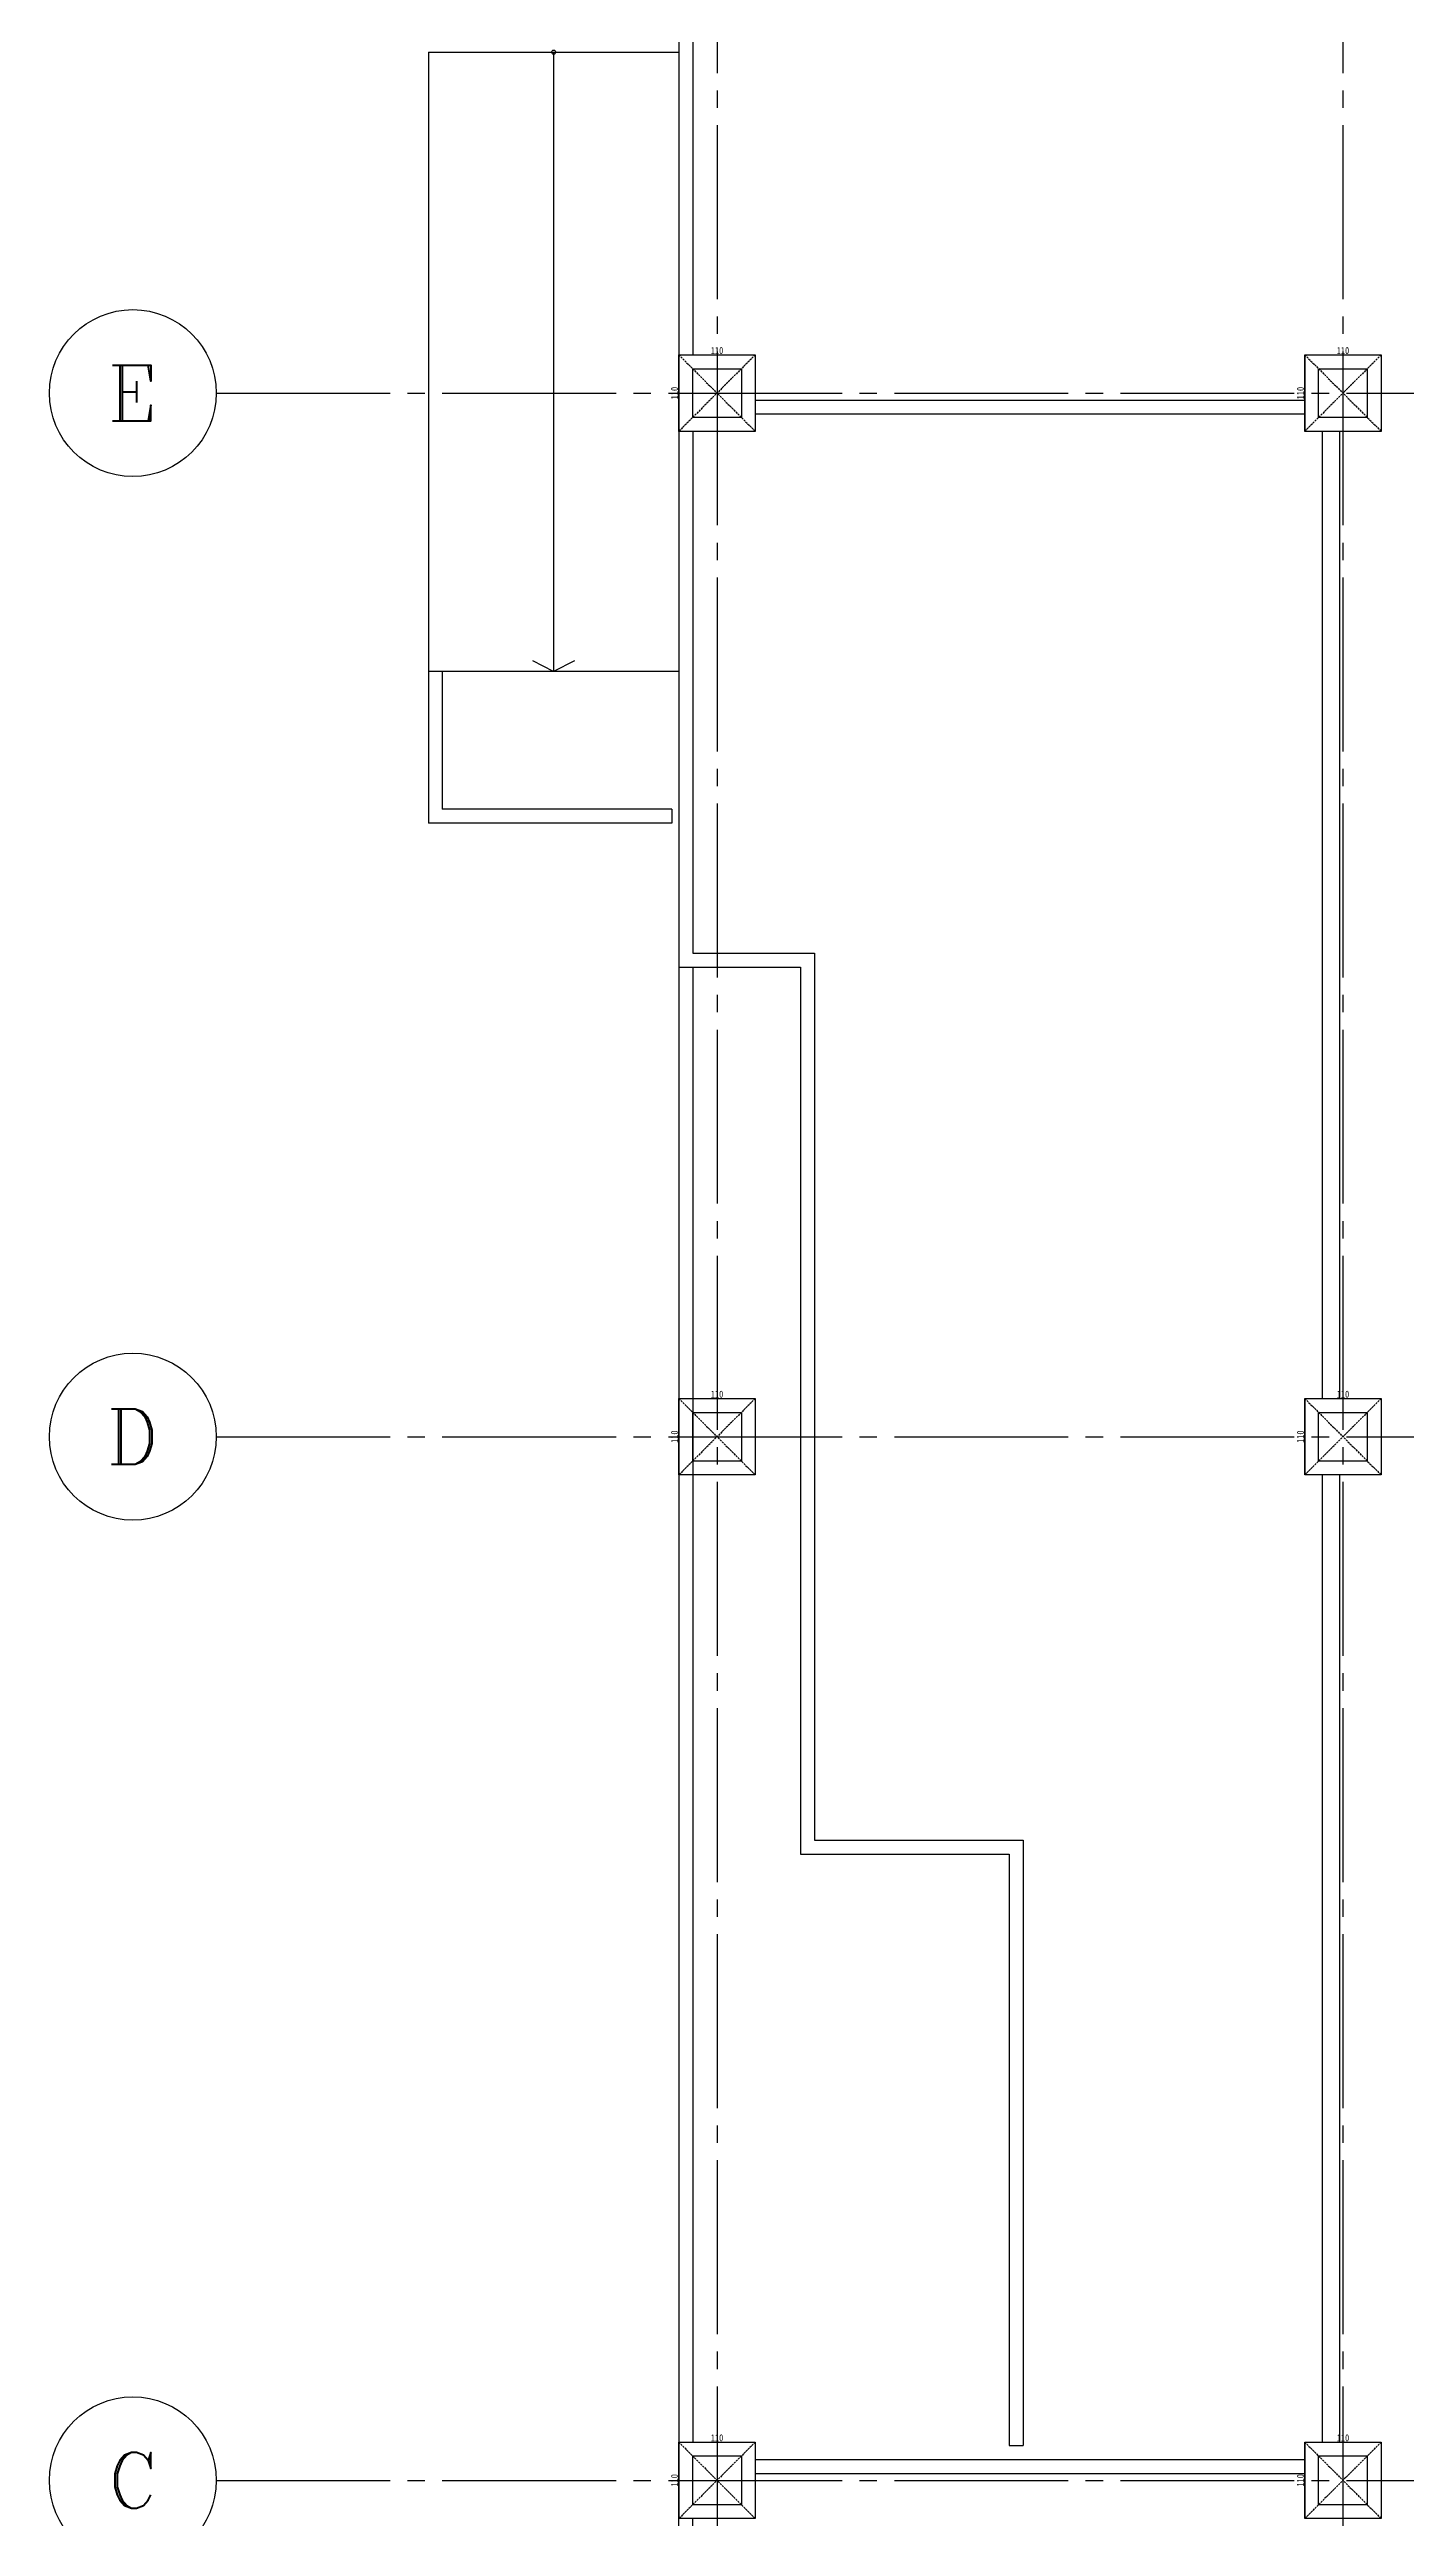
# Model space of a CAD drawing. Header units: millimetres. Extents: x -960 to 39633, y -720 to 12125.
# Drawn here: x -960 to 992, y 2945 to 6494 of the extents above; entities that cross this region are included whole.
import ezdxf
from ezdxf.enums import TextEntityAlignment as Align

# ---------------------------------------------------------------- set-up
doc = ezdxf.new("R2010")
doc.units = ezdxf.units.MM
doc.header["$LTSCALE"] = 100
doc.linetypes.add('X-S-FAB-L05$0$COL-CEN-LIN', pattern=[3.25, 2.5, -0.25, 0.25, -0.25])
doc.linetypes.add('X-S-FAB-L05$0$HIDDEN', pattern=[0.4, 0.3, -0.1])
for name, color, linetype in [('0-xref', 7, 'Continuous'), ('X-S-FAB-L05$0$0-arr', 8, 'Continuous'), ('X-S-FAB-L05$0$0-MC', 8, 'Continuous'), ('X-S-FAB-L05$0$0-NC', 8, 'Continuous'), ('X-S-FAB-L05$0$12', 8, 'Continuous'), ('X-S-FAB-L05$0$BEAM', 8, 'Continuous'), ('X-S-FAB-L05$0$BLOCK', 8, 'Continuous'), ('X-S-FAB-L05$0$CCL', 8, 'X-S-FAB-L05$0$COL-CEN-LIN'), ('X-S-FAB-L05$0$COL', 8, 'Continuous'), ('X-S-FAB-L05$0$COL-S', 8, 'Continuous'), ('X-S-FAB-L05$0$CURB', 8, 'Continuous'), ('X-S-FAB-L05$0$ST', 8, 'Continuous'), ('X-S-FAB-L05$0$WALL-RC', 8, 'Continuous')]:
    doc.layers.add(name, color=color, linetype=linetype)
doc.layers.add('X-S-FAB-L05$0$A-BLOCK', color=8, linetype='Continuous', plot=False)
doc.styles.add('X-S-FAB-L05$0$COL-NUM', font='romanc')
doc.styles.add('X-S-FAB-L05$0$DIM', font='', dxfattribs={"width": 0.8})
doc.styles.get('X-S-FAB-L05$0$DIM').set_extended_font_data('MingLiU')
doc.dimstyles.new('X-S-FAB-L05$0$JJP_005_defpoint', dxfattribs={"dimtxt": 20, "dimasz": 0.5, "dimexe": 0.5, "dimexo": 0.5, "dimgap": 0.5, "dimtad": 1, "dimdsep": 46, "dimtxsty": 'X-S-FAB-L05$0$DIM', "dimblk": 'X-S-FAB-L05$0$_None', "dimcen": 10, "dimclrd": 256, "dimclre": 256, "dimclrt": 256, "dimadec": 0, "dimazin": 0, "dimtfac": 1, "dimtix": 1, "dimtmove": 2, "dimatfit": 3, "dimldrblk": 'X-S-FAB-L05$0$_None', "dimfxl": 0.5, "dimtolj": 1, "dimtzin": 0, "dimarcsym": 0})

# ---------------------------------------------------------------- blocks, each defined once
blk = doc.blocks.new('X-S-FAB-L05$0$cn-y')
at = {"layer": 'X-S-FAB-L05$0$0-MC'}
blk.add_circle((-50, 0), 50, dxfattribs=at)
at = {"layer": 'X-S-FAB-L05$0$0-NC', "style": 'X-S-FAB-L05$0$COL-NUM'}
blk.add_attdef('GRID-Y', text='', height=50, dxfattribs=at).set_placement((-50, 0), align=Align.MIDDLE_CENTER)
blk = doc.blocks.new('*D173')
at = {"layer": 'DefPoints', "lineweight": -2, "transparency": 16777216}
blk.add_line((0, 0), (110, 0), dxfattribs=at)
at = {"layer": 'DefPoints', "color": 0, "transparency": 16777216}
for p in [(0, 0), (110, 0), (110, 0)]:
    blk.add_point(p, dxfattribs=at)
at = {"layer": 'DefPoints', "transparency": 16777216, "insert": (55, 6.1), "char_height": 10, "attachment_point": 5, "style": 'X-S-FAB-L05$0$DIM'}
blk.add_mtext('\\A1;110', dxfattribs=at)
blk = doc.blocks.new('X-S-FAB-L05$0$_None')
blk = doc.blocks.new('*D174')
at = {"layer": 'DefPoints', "lineweight": -2, "transparency": 16777216}
blk.add_line((0, 0), (0, -110), dxfattribs=at)
at = {"layer": 'DefPoints', "color": 0, "transparency": 16777216}
for p in [(0, 0), (0, -110), (0, -110)]:
    blk.add_point(p, dxfattribs=at)
at = {"layer": 'DefPoints', "transparency": 16777216, "insert": (-6.1, -55), "char_height": 10, "attachment_point": 5, "rotation": 90, "style": 'X-S-FAB-L05$0$DIM'}
blk.add_mtext('\\A1;110', dxfattribs=at)
blk = doc.blocks.new('*U58')
at = {"layer": 'DefPoints', "linetype": 'X-S-FAB-L05$0$HIDDEN', "ltscale": 0.1}
for p, q in [((110, 0), (0, -110)), ((0, 0), (110, -110))]:
    blk.add_line(p, q, dxfattribs=at)
at = {"layer": 'X-S-FAB-L05$0$COL', "ltscale": 0.1}
blk.add_lwpolyline([(0, 0), (110, 0), (110, -110), (0, -110)], close=True, dxfattribs=at)
at = {"layer": 'DefPoints'}
dim = blk.add_linear_dim(base=(0, -110), p1=(0, 0), p2=(0, -110), angle=90, dimstyle='X-S-FAB-L05$0$JJP_005_defpoint', override={"dimtxt": 10}, dxfattribs=at)
dim.commit()
dim.dimension.update_dxf_attribs({"geometry": '*D174', "text_midpoint": (-6.067, -55)})
dim = blk.add_linear_dim(base=(110, 0), p1=(0, 0), p2=(110, 0), dimstyle='X-S-FAB-L05$0$JJP_005_defpoint', override={"dimtxt": 10}, dxfattribs=at)
dim.commit()
dim.dimension.update_dxf_attribs({"geometry": '*D173', "text_midpoint": (55, 6.067)})
blk = doc.blocks.new('X-S-FAB-L05$0$FAB2-L05')
at = {"layer": 'X-S-FAB-L05$0$CCL'}
for p, q in [((-26160, 11005), (-26160, 0)), ((-25260, 11005), (-25260, 0)), ((-26880, 6720), (1210, 6720)), ((-26880, 5220), (1210, 5220)), ((-26880, 3720), (1210, 3720))]:
    blk.add_line(p, q, dxfattribs=at)
at = {"layer": 'X-S-FAB-L05$0$COL-S'}
for points in [[(-26195, 6755), (-26125, 6755), (-26125, 6685), (-26195, 6685)], [(-25295, 6755), (-25225, 6755), (-25225, 6685), (-25295, 6685)], [(-26195, 5255), (-26125, 5255), (-26125, 5185), (-26195, 5185)], [(-25295, 5255), (-25225, 5255), (-25225, 5185), (-25295, 5185)], [(-26195, 3755), (-26125, 3755), (-26125, 3685), (-26195, 3685)], [(-25295, 3755), (-25225, 3755), (-25225, 3685), (-25295, 3685)]]:
    blk.add_lwpolyline(points, close=True, dxfattribs=at)
at = {"layer": 'X-S-FAB-L05$0$A-BLOCK'}
ref = blk.add_blockref('X-S-FAB-L05$0$cn-y', (-26880, 6720), dxfattribs=dict(at, xscale=2.399999999999997, yscale=2.399999999999997, zscale=2.399999999999997))
ref.add_attrib('GRID-Y', 'E', dxfattribs={"layer": 'X-S-FAB-L05$0$0-NC', "height": 80, "style": 'X-S-FAB-L05$0$COL-NUM'}).set_placement((-27000, 6720), align=Align.MIDDLE_CENTER)
ref = blk.add_blockref('X-S-FAB-L05$0$cn-y', (-26880, 5220), dxfattribs=dict(at, xscale=2.399999999999997, yscale=2.399999999999997, zscale=2.399999999999997))
ref.add_attrib('GRID-Y', 'D', dxfattribs={"layer": 'X-S-FAB-L05$0$0-NC', "height": 80, "style": 'X-S-FAB-L05$0$COL-NUM'}).set_placement((-27000, 5220), align=Align.MIDDLE_CENTER)
ref = blk.add_blockref('X-S-FAB-L05$0$cn-y', (-26880, 3720), dxfattribs=dict(at, xscale=2.399999999999997, yscale=2.399999999999997, zscale=2.399999999999997))
ref.add_attrib('GRID-Y', 'C', dxfattribs={"layer": 'X-S-FAB-L05$0$0-NC', "height": 80, "style": 'X-S-FAB-L05$0$COL-NUM'}).set_placement((-27000, 3720), align=Align.MIDDLE_CENTER)
at = {"layer": 'X-S-FAB-L05$0$BEAM'}
for p in [(-26215, 6775), (-25315, 6775), (-26215, 5275), (-25315, 5275), (-26215, 3775), (-25315, 3775)]:
    blk.add_blockref('*U58', p, dxfattribs=at)
blk = doc.blocks.new('X-S-FAB-L05')
at = {"layer": 'X-S-FAB-L05$0$0-arr', "color": 4}
blk.add_lwpolyline([(-205, 5615), (-235, 5600), (-265, 5615)], dxfattribs=at)
blk.add_circle((-235, 6490), 3, dxfattribs=at)
at = {"layer": 'X-S-FAB-L05$0$12'}
blk.add_lwpolyline([(-235, 6490), (-235, 5600)], dxfattribs=at)
at = {"layer": 'X-S-FAB-L05$0$COL-S'}
for points in [[(-35, 6035), (35, 6035), (35, 5965), (-35, 5965)], [(865, 6035), (935, 6035), (935, 5965), (865, 5965)], [(-35, 4535), (35, 4535), (35, 4465), (-35, 4465)], [(865, 4535), (935, 4535), (935, 4465), (865, 4465)], [(-35, 3035), (35, 3035), (35, 2965), (-35, 2965)], [(865, 3035), (935, 3035), (935, 2965), (865, 2965)]]:
    blk.add_lwpolyline(points, close=True, dxfattribs=at)
at = {"layer": 'X-S-FAB-L05$0$CURB'}
for p, q in [((-415, 5600), (-415, 5382)), ((-395, 5600), (-415, 5600)), ((-395, 5600), (-395, 5402)), ((-65, 5402), (-395, 5402)), ((-65, 5402), (-65, 5382)), ((-65, 5382), (-415, 5382)), ((-55, 5175), (-55, 3055)), ((-35, 5175), (-35, 3055))]:
    blk.add_line(p, q, dxfattribs=at)
at = {"layer": 'X-S-FAB-L05$0$ST'}
for p, q in [((-415, 6490), (-415, 5600)), ((-415, 6490), (-55, 6490)), ((-55, 5600), (-395, 5600))]:
    blk.add_line(p, q, dxfattribs=at)
at = {"layer": 'X-S-FAB-L05$0$WALL-RC'}
for p, q in [((-55, 7445), (-55, 6055)), ((-35, 7445), (-35, 6055)), ((55, 5990), (845, 5990)), ((55, 5970), (845, 5970)), ((-55, 5945), (-55, 5175)), ((-35, 5945), (-35, 5195)), ((870, 5945), (870, 4555)), ((895, 5945), (895, 4555)), ((-35, 5195), (140, 5195)), ((140, 5195), (140, 3920)), ((-55, 5175), (120, 5175)), ((120, 5175), (120, 3900)), ((870, 4445), (870, 3055)), ((895, 4445), (895, 3055)), ((140, 3920), (440, 3920)), ((440, 3920), (440, 3050)), ((120, 3900), (420, 3900)), ((420, 3900), (420, 3050)), ((55, 3030), (845, 3030)), ((420, 3050), (440, 3050)), ((55, 3010), (845, 3010)), ((-55, 1555), (-55, 2945)), ((-35, 1555), (-35, 2945))]:
    blk.add_line(p, q, dxfattribs=at)
at = {"layer": 'X-S-FAB-L05$0$BEAM'}
for p in [(-55, 6055), (845, 6055), (-55, 4555), (845, 4555), (-55, 3055), (845, 3055)]:
    blk.add_blockref('*U58', p, dxfattribs=at)
at = {"layer": 'X-S-FAB-L05$0$BLOCK'}
blk.add_blockref('X-S-FAB-L05$0$FAB2-L05', (26160, -720), dxfattribs=at)

msp = doc.modelspace()

# ---------------------------------------------------------------- block references
at = {"layer": '0-xref'}
msp.add_blockref('X-S-FAB-L05', (0, 0), dxfattribs=at)

doc.saveas('drawing.dxf')
